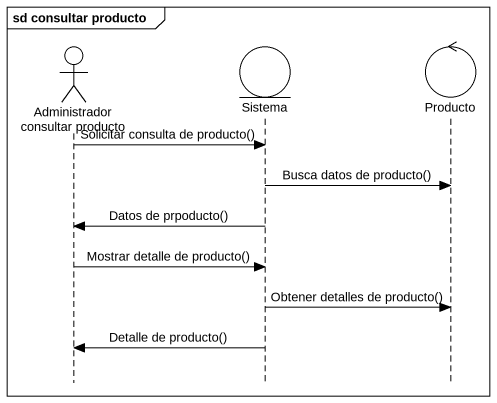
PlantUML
@startuml
mainframe sd consultar producto
hide footbox
actor "Administrador consultar producto" as Administrador_consultar
entity Sistema
control Producto

Administrador_consultar -> Sistema : Solicitar consulta de producto()
Sistema -> Producto : Busca datos de producto()
Sistema -> Administrador_consultar : Datos de prpoducto()
Administrador_consultar -> Sistema : Mostrar detalle de producto()
Sistema -> Producto : Obtener detalles de producto()
Sistema -> Administrador_consultar : Detalle de producto()
@enduml
